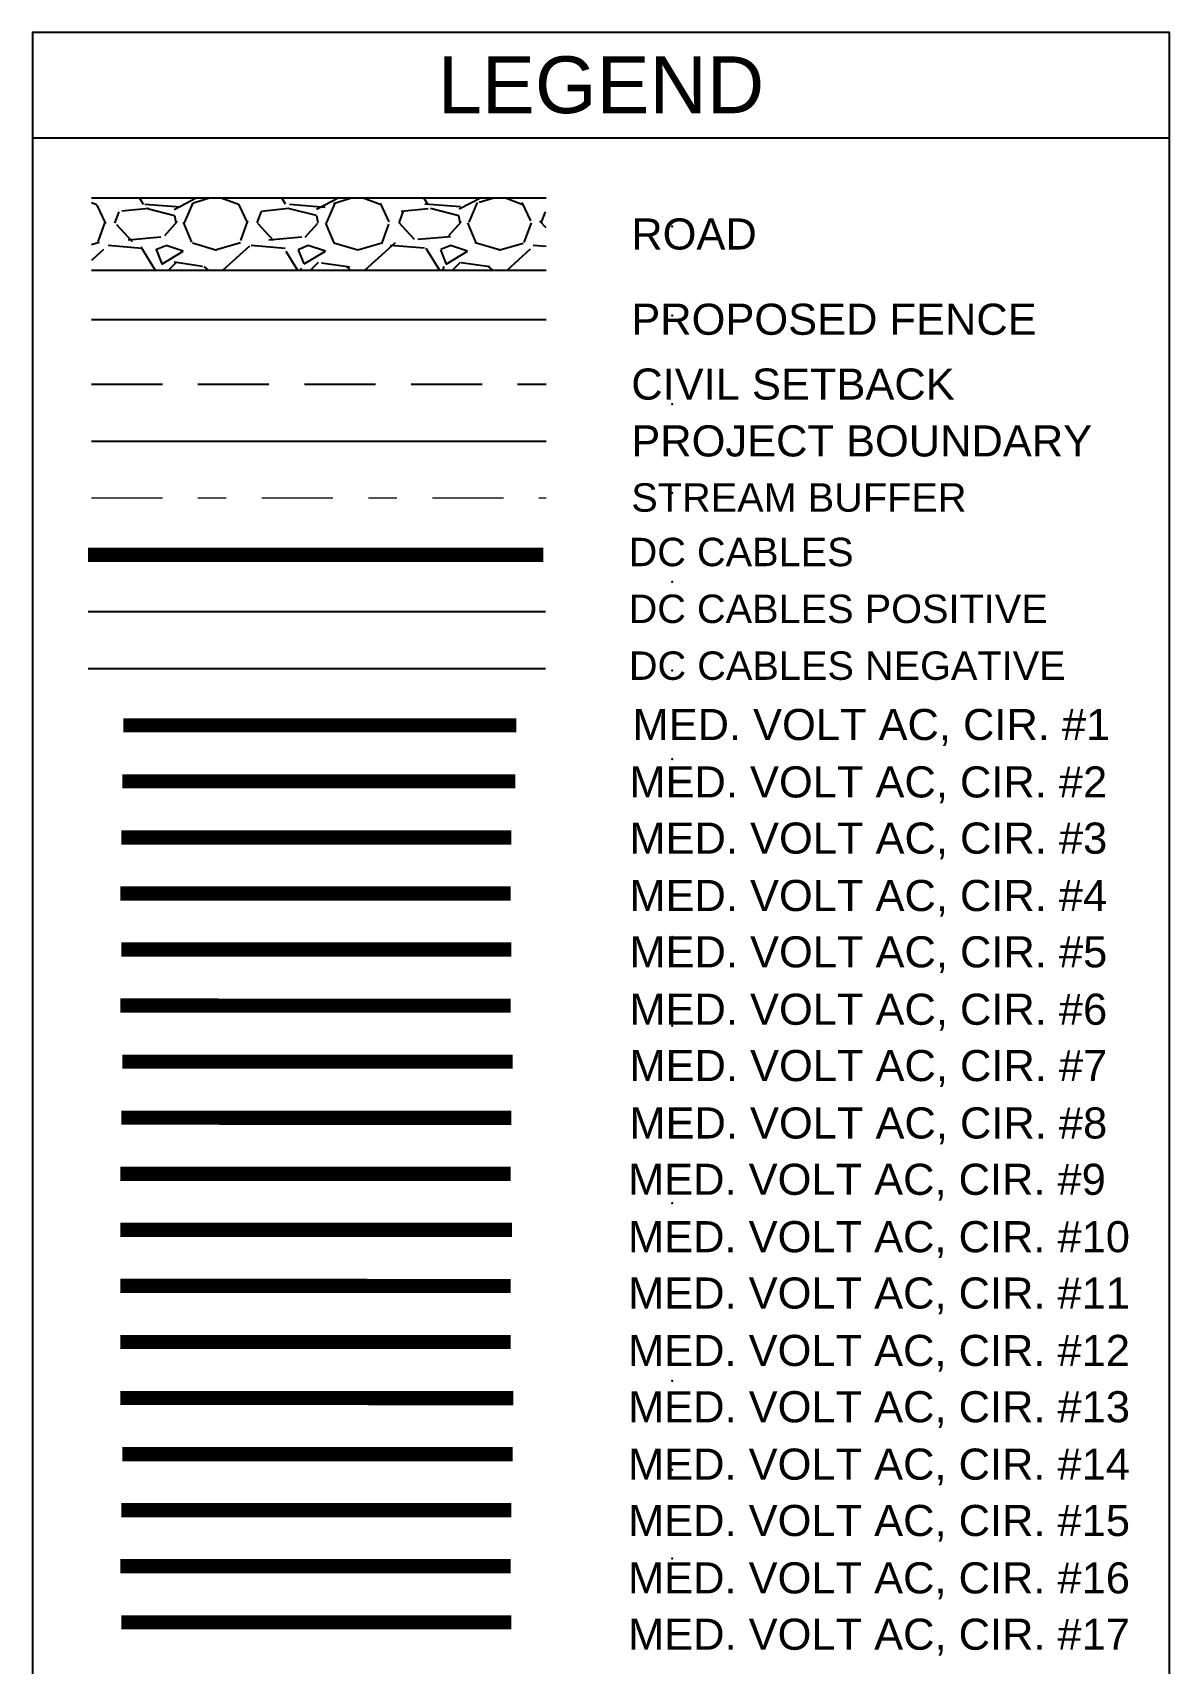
# Model space of a CAD drawing. Header units: feet. Extents: x -21 to 5170, y -254 to 1413.
# Drawn here: x -21.42 to -17.42, y -23.51 to -17.77 of the extents above; entities that cross this region are included whole.
import ezdxf
from ezdxf.lldxf.tags import DXFTag

# ---------------------------------------------------------------- set-up
doc = ezdxf.new("R2010")
doc.units = ezdxf.units.FT
doc.header["$MEASUREMENT"] = 0
doc.linetypes.add('DASHDOT2', pattern=[0.5, 0.25, -0.125, 0, -0.125])
doc.linetypes.add('DASHED2', pattern=[0.375, 0.25, -0.125])
for name, color, linetype in [('C-FENCE', 92, 'FENCELINE1'), ('C-ROAD', 1, 'Continuous'), ('C-ROAD-HATCH', 252, 'Continuous'), ('G-ANNO-TEXT', 1, 'Continuous'), ('PV-CABL-MV1', 170, 'MV ROUTING #1'), ('PV-CABL-MV10', 130, 'MV ROUTING #10'), ('PV-CABL-MV11', 170, 'MV ROUTING #11'), ('PV-CABL-MV12', 210, 'MV ROUTING #12'), ('PV-CABL-MV13', 170, 'MV ROUTING #13'), ('PV-CABL-MV14', 80, 'MV ROUTING #14'), ('PV-CABL-MV15', 210, 'MV ROUTING #15'), ('PV-CABL-MV16', 10, 'MV ROUTING #16'), ('PV-CABL-MV17', 130, 'MV ROUTING #17'), ('PV-CABL-MV2', 80, 'MV ROUTING #2'), ('PV-CABL-MV3', 210, 'MV ROUTING #3'), ('PV-CABL-MV4', 10, 'MV ROUTING #4'), ('PV-CABL-MV5', 130, 'MV ROUTING #5'), ('PV-CABL-MV6', 170, 'MV ROUTING #6'), ('PV-CABL-MV7', 80, 'MV ROUTING #7'), ('PV-CABL-MV8', 210, 'MV ROUTING #8'), ('PV-CABL-MV9', 10, 'MV ROUTING #9'), ('PV-DC-CABL-UG', 6, 'DC ROUTING'), ('PV-DC-CABL-UG+', 6, 'DC+'), ('PV-DC-CABL-UG-', 6, 'DC-'), ('PVcase PV Area', 30, 'Continuous')]:
    doc.layers.add(name, color=color, linetype=linetype)
doc.layers.add('EX-BUFFER', color=5, linetype='DASHDOT2', lineweight=9)
doc.layers.add('G-NPLT', color=67, linetype='Continuous', plot=False)
doc.styles.add('NEI-A', font='arial.ttf')
tags = doc.linetypes.add('DC ROUTING', pattern='A,1,-0.25,0,0.1,-0.25,["DC",NEI-A,S=0.5,R=0,X=0,Y=-0.2],-1.99', length=3.59).pattern_tags.tags
tags[12] = DXFTag(74, 10)
tags = doc.linetypes.add('DC+', pattern='A,0.176989,-0.049113,["DC+",NEI-A,S=0.1,R=0,X=0,Y=-0.05],-0.049113,-0.250887,0.176989', length=0.7030909999999999).pattern_tags.tags
tags[6] = DXFTag(74, 10)
tags = doc.linetypes.add('DC-', pattern='A,0.176989,-0.049113,["DC-",NEI-A,S=0.1,R=0,X=0,Y=-0.05],-0.049113,-0.250887,0.176989', length=0.7030909999999999).pattern_tags.tags
tags[6] = DXFTag(74, 10)
doc.linetypes.add('FENCELINE1', pattern='A,0.25,-0.1,[133,ltypeshp.shx,S=0.1,R=0,X=-0.1,Y=0],-0.1,1', length=1.45)
tags = doc.linetypes.add('MV ROUTING #1', pattern='A,1,-0.25,0,0.1,-0.25,["MV1",NEI-A,S=0.5,R=0,X=0,Y=-0.2],-1.99', length=3.59).pattern_tags.tags
tags[12] = DXFTag(74, 10)
tags = doc.linetypes.add('MV ROUTING #10', pattern='A,1,-0.25,0,0.1,-0.25,["MV10",NEI-A,S=0.5,R=0,X=0,Y=-0.2],-1.99', length=3.59).pattern_tags.tags
tags[12] = DXFTag(74, 10)
tags = doc.linetypes.add('MV ROUTING #11', pattern='A,1,-0.25,0,0.1,-0.25,["MV11",NEI-A,S=0.5,R=0,X=0,Y=-0.2],-1.99', length=3.59).pattern_tags.tags
tags[12] = DXFTag(74, 10)
tags = doc.linetypes.add('MV ROUTING #12', pattern='A,1,-0.25,0,0.1,-0.25,["MV12",NEI-A,S=0.5,R=0,X=0,Y=-0.2],-1.99', length=3.59).pattern_tags.tags
tags[12] = DXFTag(74, 10)
tags = doc.linetypes.add('MV ROUTING #13', pattern='A,1,-0.25,0,0.1,-0.25,["MV13",NEI-A,S=0.5,R=0,X=0,Y=-0.2],-1.99', length=3.59).pattern_tags.tags
tags[12] = DXFTag(74, 10)
tags = doc.linetypes.add('MV ROUTING #14', pattern='A,1,-0.25,0,0.1,-0.25,["MV14",NEI-A,S=0.5,R=0,X=0,Y=-0.2],-1.99', length=3.59).pattern_tags.tags
tags[12] = DXFTag(74, 10)
tags = doc.linetypes.add('MV ROUTING #15', pattern='A,1,-0.25,0,0.1,-0.25,["MV15",NEI-A,S=0.5,R=0,X=0,Y=-0.2],-1.99', length=3.59).pattern_tags.tags
tags[12] = DXFTag(74, 10)
tags = doc.linetypes.add('MV ROUTING #16', pattern='A,1,-0.25,0,0.1,-0.25,["MV16",NEI-A,S=0.5,R=0,X=0,Y=-0.2],-1.99', length=3.59).pattern_tags.tags
tags[12] = DXFTag(74, 10)
tags = doc.linetypes.add('MV ROUTING #17', pattern='A,1,-0.25,0,0.1,-0.25,["MV17",NEI-A,S=0.5,R=0,X=0,Y=-0.2],-1.99', length=3.59).pattern_tags.tags
tags[12] = DXFTag(74, 10)
tags = doc.linetypes.add('MV ROUTING #2', pattern='A,1,-0.25,0,0.1,-0.25,["MV2",NEI-A,S=0.5,R=0,X=0,Y=-0.2],-1.99', length=3.59).pattern_tags.tags
tags[12] = DXFTag(74, 10)
tags = doc.linetypes.add('MV ROUTING #3', pattern='A,1,-0.25,0,0.1,-0.25,["MV3",NEI-A,S=0.5,R=0,X=0,Y=-0.2],-1.5', length=3.1).pattern_tags.tags
tags[12] = DXFTag(74, 10)
tags = doc.linetypes.add('MV ROUTING #4', pattern='A,1,-0.25,0,0.1,-0.25,["MV4",NEI-A,S=0.5,R=0,X=0,Y=-0.2],-1.5', length=3.1).pattern_tags.tags
tags[12] = DXFTag(74, 10)
tags = doc.linetypes.add('MV ROUTING #5', pattern='A,1,-0.25,0,0.1,-0.25,["MV5",NEI-A,S=0.5,R=0,X=0,Y=-0.2],-1.5', length=3.1).pattern_tags.tags
tags[12] = DXFTag(74, 10)
tags = doc.linetypes.add('MV ROUTING #6', pattern='A,1,-0.25,0,0.1,-0.25,["MV6",NEI-A,S=0.5,R=0,X=0,Y=-0.2],-1.5', length=3.1).pattern_tags.tags
tags[12] = DXFTag(74, 10)
tags = doc.linetypes.add('MV ROUTING #7', pattern='A,1,-0.25,0,0.1,-0.25,["MV7",NEI-A,S=0.5,R=0,X=0,Y=-0.2],-1.5', length=3.1).pattern_tags.tags
tags[12] = DXFTag(74, 10)
tags = doc.linetypes.add('MV ROUTING #8', pattern='A,1,-0.25,0,0.1,-0.25,["MV8",NEI-A,S=0.5,R=0,X=0,Y=-0.2],-1.5', length=3.1).pattern_tags.tags
tags[12] = DXFTag(74, 10)
tags = doc.linetypes.add('MV ROUTING #9', pattern='A,1,-0.25,0,0.1,-0.25,["MV9",NEI-A,S=0.5,R=0,X=0,Y=-0.2],-1.5', length=3.1).pattern_tags.tags
tags[12] = DXFTag(74, 10)

# ---------------------------------------------------------------- blocks, each defined once
blk = doc.blocks.new('*U23')
blk.add_lwpolyline([(-2, -11.62), (2, -11.62), (2, 0), (-2, 0)], close=True)
blk.add_lwpolyline([(-2, -0.3699999999999992), (2, -0.3699999999999992)])
at = {"layer": 'G-NPLT'}
for p in [(0.25, -0.6824999999999992), (0.25, -0.9949999999999992), (0.25, -1.307499999999999), (0.25, -1.619999999999999), (0.25, -1.932499999999999), (0.25, -2.244999999999999), (0.25, -2.557499999999999), (0.25, -2.869999999999999), (0.25, -3.182499999999999), (0.25, -3.494999999999999), (0.25, -3.807499999999999), (0.25, -4.119999999999999), (0.25, -4.432499999999999), (0.25, -4.744999999999999), (0.25, -5.057499999999999), (0.25, -5.369999999999999), (0.25, -5.682499999999999)]:
    blk.add_point(p, dxfattribs=at)
at = {"layer": 'G-ANNO-TEXT', "insert": (0, -0.1849999999999996), "char_height": 0.2, "attachment_point": 5, "style": 'NEI-A'}
blk.add_mtext_dynamic_manual_height_columns('LEGEND', width=3.607447826231223, gutter_width=0.625, heights=[0], dxfattribs=at)

msp = doc.modelspace()

# ---------------------------------------------------------------- hatches: boundary and pattern name
at = {"layer": 'C-ROAD-HATCH'}
h = msp.add_hatch(dxfattribs=at)
h.set_pattern_fill('GRAVEL', color=256, scale=0.5)
h.set_pattern_definition([(228.012787504, (-54.42192842172234, -51.93891925897584), (-4.000000000000031, -4.500000000000002), [0.067268, -6.659544023536849]), (184.969740728, (-54.46692842172234, -51.98891925897583), (5.999999999999988, 0.5000000000000175), [0.115434, -11.427962380615]), (132.510447078, (-54.58192842172234, -51.99891925897584), (5.000000000000059, -5.499999999999932), [0.08139400000000001, -8.05801629804985]), (267.273689006, (-54.77692842172235, -52.12391925897584), (0.5000000000000121, 10.00000000000001), [0.1051189999999997, -10.40677902081446]), (292.833654178, (-54.78192842172234, -52.22891925897584), (-2.499999999999994, 6.000000000000014), [0.1030774999999997, -10.20468656404411]), (357.273689006, (-54.74192842172234, -52.32391925897583), (-10.00000000000001, 0.5000000000000128), [0.1051189999999997, -10.40677902081446]), (37.6942404667, (-54.63692842172235, -52.32891925897584), (-6.499999999999999, -4.999999999999987), [0.1390145, -13.762424274458]), (72.2553283749, (-54.52692842172235, -52.24391925897584), (3.500000000000014, 11), [0.1312439999999993, -12.99316074840665]), (121.429565615, (-54.48692842172234, -52.11891925897584), (-4.00000000000001, 6.499999999999994), [0.105475, -10.4420365548645]), (175.236358309, (-54.54192842172234, -52.02891925897584), (5.499999999999992, -0.500000000000019), [0.120416, -5.90038128939615]), (222.397437798, (-54.66192842172234, -52.01891925897583), (-5.999999999999981, -5.499999999999986), [0.155724, -15.41668750239745]), (138.814074834, (-54.28192842172234, -52.12891925897583), (-3.500000000000016, 3), [0.05315049999999982, -5.261922406367328]), (171.46923439, (-54.32192842172234, -52.09391925897584), (6.499999999999999, -0.9999999999999976), [0.1011185, -10.0107557080785]), (225, (-54.42192842172234, -52.07891925897584), (-5.551115123125783e-17, -0.4999999999999665), [0.0707105, -0.63639628118655]), (203.198590514, (-54.45692842172234, -52.01891925897583), (2.499999999999995, 0.9999999999999877), [0.038079, -3.76980755293195]), (291.801409486, (-54.49192842172234, -52.03391925897584), (-0.499999999999842, 1.500000000000051), [0.0538515, -2.63873090356725]), (30.96375653209999, (-54.47192842172234, -52.08391925897584), (1.500000000000027, 0.9999999999999898), [0.0874645, -2.82801144742265]), (161.565051177, (-54.39692842172234, -52.03891925897584), (1.000000000000006, -0.4999999999999883), [0.06324549999999966, -1.517893330084194]), (16.389540334, (-54.78192842172234, -52.03391925897584), (4.999999999999983, 1.500000000000022), [0.0886, -8.7714225733347]), (70.3461759419, (-54.69692842172234, -52.00891925897584), (-2.00000000000061, -5.500000000001698), [0.0743305, -7.3587038736595]), (293.198590514, (-54.39692842172234, -51.93891925897584), (-0.9999999999999852, 2.499999999999996), [0.0761575, -3.73172905293195]), (343.610459666, (-54.36692842172234, -52.00891925897584), (-4.999999999999983, 1.500000000000022), [0.08859999999999965, -8.771422573334455]), (339.44395478, (-54.78192842172234, -52.34391925897584), (-2.500000000000018, 1.000000000000012), [0.08543999999999966, -4.186561872658728]), (294.775140569, (-54.70192842172234, -52.37391925897584), (-2.500000000000003, 5.500000000000001), [0.071589, -7.087321531638]), (66.8014094864, (-54.39192842172234, -52.43891925897584), (0.9999999999999906, 2.499999999999985), [0.0761575, -3.73172905293195]), (17.3540246363, (-54.36192842172234, -52.36891925897584), (-6.499999999999988, -1.999999999999981), [0.0838155, -8.29771180712]), (69.44395478040002, (-54.63692842172235, -52.43891925897584), (-1.000000000000004, -2.499999999999977), [0.04271999999999983, -4.229281872658728]), (101.309932474, (-54.42192842172234, -52.43891925897584), (-0.4999999999999819, 2.000000000000006), [0.025495, -2.5240147567964]), (165.963756532, (-54.42692842172234, -52.41391925897584), (1.499999999999979, -0.5000000000000007), [0.1030775, -1.95847531280885]), (186.009005957, (-54.52692842172235, -52.38891925897584), (5.000000000000023, 0.4999999999999916), [0.095525, -9.456961587271401]), (303.690067526, (-54.47192842172234, -52.12891925897583), (-0.4999999999999936, 0.9999999999999929), [0.07211099999999965, -1.730664637731995]), (353.157226587, (-54.43192842172234, -52.18891925897584), (8.500000000000007, -1.000000000000026), [0.125897, -12.46378131201415]), (60.9453959009, (-54.30692842172234, -52.20391925897584), (-1.999999999999988, -3.499999999999988), [0.051478, -5.0963370704935]), (90, (-54.28192842172234, -52.15891925897584), (-0.4999999999999999, 0.5), [0.03, -0.47]), (120.256437164, (-54.53692842172234, -52.37391925897584), (2.000000000000004, -3.500000000000004), [0.069462, -6.876759994724901]), (48.01278750420001, (-54.57192842172234, -52.31391925897584), (4, 4.499999999999988), [0.134536, -6.592276023536849]), (0, (-54.48192842172234, -52.21391925897584), (0.5, 0.5), [0.13, -0.37]), (325.3048464690001, (-54.35192842172234, -52.21391925897584), (5.000000000000069, -3.499999999999913), [0.07905699999999966, -7.826637150420978]), (254.054604099, (-54.28692842172234, -52.25891925897584), (-0.5000000000000189, -2.000000000000002), [0.072801, -3.56725394464025]), (207.645975364, (-54.30692842172234, -52.32891925897584), (-9.499999999999975, -5.000000000000024), [0.1185325, -11.7347370911297]), (175.42607874, (-54.41192842172234, -52.38391925897584), (-6.499999999999977, 0.5000000000000007), [0.1253995, -12.41453670398445])])
h.paths.add_polyline_path([(-19.61692189750048, -18.34765056803017), (-21.21692189750047, -18.34765056803018), (-21.21692189750047, -18.60406303629333), (-19.61692189750048, -18.6040630362933)])

# ---------------------------------------------------------------- linework, layer by layer
at = {"layer": 'C-FENCE', "ltscale": 0.3}
msp.add_lwpolyline([(-21.21692189750047, -18.77585680216175), (-19.61692189750048, -18.77585680216175)], dxfattribs=at)
at = {"layer": 'C-ROAD', "flags": 128}
for points in [[(-21.21692189750047, -18.34765056803018), (-19.61692189750048, -18.3476505680302)], [(-19.61692189750048, -18.60406303629329), (-21.21692189750047, -18.60406303629333)]]:
    msp.add_lwpolyline(points, dxfattribs=at)
at = {"layer": 'EX-BUFFER', "flags": 128}
msp.add_lwpolyline([(-21.21692189750047, -19.40406303629334), (-19.61692189750048, -19.40406303629334)], dxfattribs=at)
at = {"layer": 'G-ANNO-TEXT', "linetype": 'DASHED2'}
msp.add_lwpolyline([(-21.21692189750047, -19.00406303629333), (-19.61692189750048, -19.00406303629333)], dxfattribs=at)
at = {"layer": 'PV-CABL-MV1', "linetype": 'MV ROUTING #1', "ltscale": 0.15, "const_width": 0.05}
msp.add_lwpolyline([(-21.10404624603859, -20.20406303629335), (-19.7216151695205, -20.20423870102587)], dxfattribs=at)
at = {"layer": 'PV-CABL-MV10', "linetype": 'MV ROUTING #10', "ltscale": 0.15, "const_width": 0.05}
msp.add_lwpolyline([(-21.11475546836959, -21.97976079875843), (-19.73662779052148, -21.97993646349095)], dxfattribs=at)
at = {"layer": 'PV-CABL-MV11', "linetype": 'MV ROUTING #11', "ltscale": 0.15, "const_width": 0.05}
msp.add_lwpolyline([(-21.11475546836959, -22.177060467856), (-19.74178426367439, -22.17723613258853)], dxfattribs=at)
at = {"layer": 'PV-CABL-MV12', "linetype": 'MV ROUTING #12', "ltscale": 0.15, "const_width": 0.05}
msp.add_lwpolyline([(-21.11475546836959, -22.374360467856), (-19.74178426367439, -22.37453613258852)], dxfattribs=at)
at = {"layer": 'PV-CABL-MV13', "linetype": 'MV ROUTING #13', "ltscale": 0.15, "const_width": 0.05}
msp.add_lwpolyline([(-21.11475546836959, -22.57166107302741), (-19.73232439185151, -22.57183673775994)], dxfattribs=at)
at = {"layer": 'PV-CABL-MV14', "ltscale": 0.15, "const_width": 0.05}
msp.add_lwpolyline([(-21.10784731358206, -22.76896135171952), (-19.73487610888685, -22.76913701645204)], dxfattribs=at)
at = {"layer": 'PV-CABL-MV15', "ltscale": 0.15, "const_width": 0.05}
msp.add_lwpolyline([(-21.11164838112552, -22.96626086539212), (-19.73867717643031, -22.96643653012464)], dxfattribs=at)
at = {"layer": 'PV-CABL-MV16', "ltscale": 0.15, "const_width": 0.05}
msp.add_lwpolyline([(-21.11475546836959, -23.16356046785599), (-19.74178426367439, -23.16373613258852)], dxfattribs=at)
at = {"layer": 'PV-CABL-MV17', "ltscale": 0.15, "const_width": 0.05}
msp.add_lwpolyline([(-21.11164838112552, -23.36086086539212), (-19.73867717643031, -23.36103653012464)], dxfattribs=at)
at = {"layer": 'PV-CABL-MV2', "linetype": 'MV ROUTING #2', "ltscale": 0.15, "const_width": 0.05}
msp.add_lwpolyline([(-21.10784731358206, -20.40136195084274), (-19.72541623706397, -20.40153761557526)], dxfattribs=at)
at = {"layer": 'PV-CABL-MV3', "linetype": 'MV ROUTING #3', "ltscale": 0.15, "const_width": 0.05}
msp.add_lwpolyline([(-21.11164838112552, -20.59866086539213), (-19.73867717643031, -20.59883653012466)], dxfattribs=at)
at = {"layer": 'PV-CABL-MV4', "linetype": 'MV ROUTING #4', "ltscale": 0.15, "const_width": 0.05}
msp.add_lwpolyline([(-21.11475546836959, -20.79596046785601), (-19.74178426367439, -20.79613613258854)], dxfattribs=at)
at = {"layer": 'PV-CABL-MV5', "linetype": 'MV ROUTING #5', "ltscale": 0.15, "const_width": 0.05}
msp.add_lwpolyline([(-21.11164838112552, -20.99326086539213), (-19.73867717643031, -20.99343653012465)], dxfattribs=at)
at = {"layer": 'PV-CABL-MV6', "linetype": 'MV ROUTING #6', "ltscale": 0.15, "const_width": 0.05}
msp.add_lwpolyline([(-21.11475546836959, -21.19056046785601), (-19.74178426367439, -21.19073613258853)], dxfattribs=at)
at = {"layer": 'PV-CABL-MV7', "linetype": 'MV ROUTING #7', "ltscale": 0.15, "const_width": 0.05}
msp.add_lwpolyline([(-21.10784731358206, -21.38786135171953), (-19.73487610888685, -21.38803701645205)], dxfattribs=at)
at = {"layer": 'PV-CABL-MV8', "linetype": 'MV ROUTING #8', "ltscale": 0.15, "const_width": 0.05}
msp.add_lwpolyline([(-21.11164838112552, -21.58516086539213), (-19.73867717643031, -21.58533653012465)], dxfattribs=at)
at = {"layer": 'PV-CABL-MV9', "linetype": 'MV ROUTING #9', "ltscale": 0.15, "const_width": 0.05}
msp.add_lwpolyline([(-21.11475546836959, -21.782460467856), (-19.74178426367439, -21.78263613258853)], dxfattribs=at)
at = {"layer": 'PV-DC-CABL-UG', "ltscale": 0.8, "const_width": 0.05}
msp.add_lwpolyline([(-21.22850161967148, -19.60414890539369), (-19.62676061999147, -19.60414890539369)], dxfattribs=at)
at = {"layer": 'PV-DC-CABL-UG+', "ltscale": 0.8}
msp.add_lwpolyline([(-21.22850161967148, -19.80414890539369), (-19.61857824054962, -19.80414890539369)], dxfattribs=at)
at = {"layer": 'PV-DC-CABL-UG-', "ltscale": 0.8}
msp.add_lwpolyline([(-21.22850161967148, -20.00414890539369), (-19.61857824054962, -20.00414890539369)], dxfattribs=at)
at = {"layer": 'PVcase PV Area', "ltscale": 0.025}
msp.add_lwpolyline([(-21.21692189750047, -19.20406303629333), (-19.61692189750048, -19.20406303629333)], dxfattribs=at)

# ---------------------------------------------------------------- block references
at = {"layer": 'G-ANNO-TEXT'}
msp.add_blockref('*U23', (-19.42353993011056, -17.76640200000111), dxfattribs=at)

# ---------------------------------------------------------------- texts
at = {"layer": 'G-ANNO-TEXT', "attachment_point": 4, "style": 'NEI-A'}
for s, insert, char_height, width in [('ROAD', (-19.31692189750046, -18.47585680216176), 0.1094, 5.035966917302644), ('PROPOSED FENCE', (-19.31692189750046, -18.77585680216175), 0.1094, 5.035966917302644), ('CIVIL SETBACK', (-19.31692189750046, -19.00402915866471), 0.1094, 1.832013685846802), ('PROJECT BOUNDARY', (-19.31692189750046, -19.20402915853022), 0.1094, 1.62179604638472), ('STREAM BUFFER', (-19.31692189750046, -19.40309573858045), 0.1, 1.62179604638472), ('DC CABLES', (-19.32643713492061, -19.59488745274599), 0.1, 1.759640032317102), ('DC CABLES POSITIVE', (-19.32643713492061, -19.794887452746), 0.1, 1.759640032317102), ('DC CABLES NEGATIVE', (-19.32541852016108, -19.994887452746), 0.1, 1.759640032317102)]:
    msp.add_mtext(s, dxfattribs=dict(at, insert=insert, char_height=char_height, width=width))
at = {"layer": 'G-ANNO-TEXT', "char_height": 0.1094, "attachment_point": 4, "style": 'NEI-A'}
for s, width, heights, insert in [('MED. VOLT AC, CIR. #1 ', 1.805758388845735, [0], (-19.31283070777954, -20.2115840361443)), ('MED. VOLT AC, CIR. #2 ', 1.805758388845735, [0], (-19.32368157006653, -20.41356336740385)), ('MED. VOLT AC, CIR. #3 ', 1.834225141119934, [0], (-19.32353993011054, -20.61131343464267)), ('MED. VOLT AC, CIR. #4 ', 1.834225141119934, [0], (-19.32368157006653, -20.81329472916813)), ('MED. VOLT AC, CIR. #5 ', 1.834225141119934, [0], (-19.32353993011054, -21.0115566326397)), ('MED. VOLT AC, CIR. #6 ', 1.834225141119934, [0], (-19.32368157006653, -21.21353792716516)), ('MED. VOLT AC, CIR. #7 ', 1.816433800586257, [0], (-19.32353993011054, -21.41179983063672)), ('MED. VOLT AC, CIR. #8 ', 1.816433800586257, [0], (-19.32368157006653, -21.61378112516219)), ('MED. VOLT AC, CIR. #9 ', 1.824850290005688, [0], (-19.32839997368418, -21.81201352045674)), ('MED. VOLT AC, CIR. #10 ', 1.824850290005688, [0], (-19.32854161364017, -22.0139948149822)), ('MED. VOLT AC, CIR. #11 ', 1.803545023046954, [0], (-19.32839997368418, -22.21225671845377)), ('MED. VOLT AC, CIR. #12 ', 1.803545023046954, [0], (-19.32854161364017, -22.41423801297923)), ('MED. VOLT AC, CIR. #13 ', 1.803545023046954, [0], (-19.32839997368418, -22.61249991645079)), ('MED. VOLT AC, CIR. #14 ', 1.803545023046954, [0], (-19.32854161364017, -22.81448121097626)), ('MED. VOLT AC, CIR. #15 ', 1.767962341979601, [0], (-19.32839997368418, -23.01274311444782)), ('MED. VOLT AC, CIR. #16 ', 1.767962341979601, [0], (-19.32854161364017, -23.21472440897329)), ('MED. VOLT AC, CIR. #17 ', 1.778637753720123, [0.2974048203728967], (-19.32839997368418, -23.41298631244485))]:
    msp.add_mtext_dynamic_manual_height_columns(s, width=width, gutter_width=0.546875, heights=heights, dxfattribs=dict(at, insert=insert))

doc.saveas('drawing.dxf')
